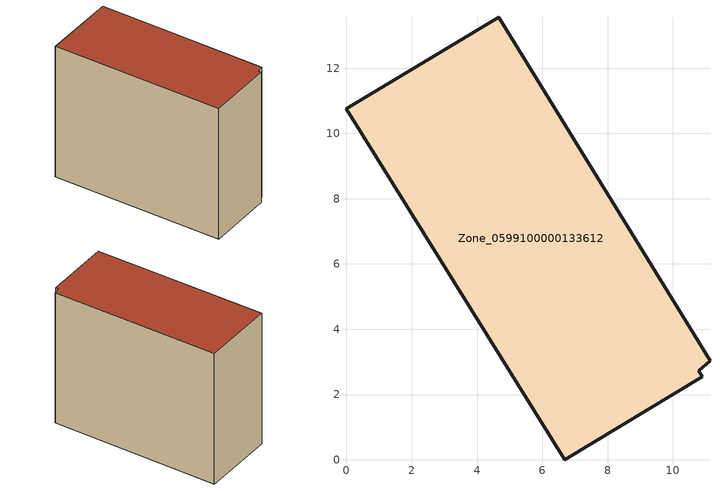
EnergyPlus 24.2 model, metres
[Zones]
Zone_0599100000133612
 floor ground (C_G): 6.68,0 0,10.76 4.67,13.56 11.14,3.03 10.8,2.73 10.9,2.55 z0
 wall outside (C_F): 0,10.76 6.68,0 10.9,2.55 10.8,2.73 11.14,3.03 4.67,13.56 0,10.76 z0:10.36
 roof outside (C_R): 11.14,3.03 4.67,13.56 0,10.76 6.68,0 10.9,2.55 10.8,2.73 z10.36
[BUILDING]
Pand.0599100000133612: North Axis=0; Terrain=City; Loads Convergence Tolerance Value=0.04; Temperature Convergence Tolerance Value=0.4; Solar Distribution=FullExterior; Maximum Number of Warmup Days=25; Minimum Number of Warmup Days=1
[Site:Location]
Rotterdam.The.Hague.AP_ZH_NLD Design_Conditions: Latitude=51.96; Longitude=4.45; Time Zone=1; Elevation=-4.5
[SITE:GROUNDTEMPERATURE:BUILDINGSURFACE]
18, 18, 18, 18, 18, 18, 18, 18, 18, 18, 18, 18
[MATERIAL] Thermal Absorptance=0.9; Solar Absorptance=0.7; Visible Absorptance=0.7
Name | Roughness | Thickness | Conductivity | Density | Specific Heat
G.TI.1946 | MediumSmooth | 0.15 | 1 | 540 | 1210
F.TI.1946 | Rough | 0.3 | 0.857143 | 1920 | 840
R.TI.1946 | MediumRough | 0.2 | 0.1 | 1500 | 1000
[CONSTRUCTION]
C_G: G.TI.1946
C_F: F.TI.1946
C_R: R.TI.1946
[ZONE]
Zone_0599100000133612: Type=1; Multiplier=1; Ceiling Height=Autocalculate; Volume=Autocalculate; Floor Area=autocalculate; Part of Total Floor Area=Yes
[ZONEINFILTRATION:DESIGNFLOWRATE]
Infil_Zone_0599100000133612: Zone or ZoneList or Space or SpaceList=Zone_0599100000133612; Schedule=AlwaysOn; Design Flow Rate Calculation Method=Flow/Area; Flow Rate per Floor Area=0.003; Constant Term Coefficient=1; Temperature Term Coefficient=0; Velocity Term Coefficient=0; Velocity Squared Term Coefficient=0
[HVACTEMPLATE:ZONE:IDEALLOADSAIRSYSTEM]
Zone_0599100000133612: Maximum Heating Supply Air Temperature=50; Minimum Cooling Supply Air Temperature=13; Maximum Heating Supply Air Humidity Ratio=0.0156; Minimum Cooling Supply Air Humidity Ratio=0.0077; Heating Limit=NoLimit; Cooling Limit=NoLimit; Dehumidification Control Type=ConstantSensibleHeatRatio; Cooling Sensible Heat Ratio=0.7; Dehumidification Setpoint=60; Humidification Control Type=None; Humidification Setpoint=30; Outdoor Air Method=None; Outdoor Air Flow Rate per Person=0.00944; Outdoor Air Flow Rate per Zone Floor Area=0; Outdoor Air Flow Rate per Zone=0; Demand Controlled Ventilation Type=None; Outdoor Air Economizer Type=NoEconomizer; Heat Recovery Type=None; Sensible Heat Recovery Effectiveness=0.7; Latent Heat Recovery Effectiveness=0.65
[ZONECONTROL:THERMOSTAT]
ThermostatControl_Zone_0599100000133612: Zone or ZoneList=Zone_0599100000133612; Control Type Schedule=DualSetpointControlType; Control 1=Thermostat_Zone_0599100000133612; Temperature Difference Between Cutout And Setpoint=0
[THERMOSTATSETPOINT:DUALSETPOINT]
Thermostat_Zone_0599100000133612: Heating Setpoint Temperature Schedule=HeatingSetpoint_Zone_0599100000133612; Cooling Setpoint Temperature Schedule=CoolingSetpoint_Zone_0599100000133612
[SCHEDULE:COMPACT]
HeatingSetpoint_Zone_0599100000133612: Through: 12/31, For: AllDays, Until: 24:00, 21
CoolingSetpoint_Zone_0599100000133612: Through: 12/31, For: AllDays, Until: 24:00, 24
DualSetpointControlType: Through: 12/31, For: AllDays, Until: 24:00, 4
AlwaysOn: Through: 12/31, For: AllDays, Until: 24:00, 1
